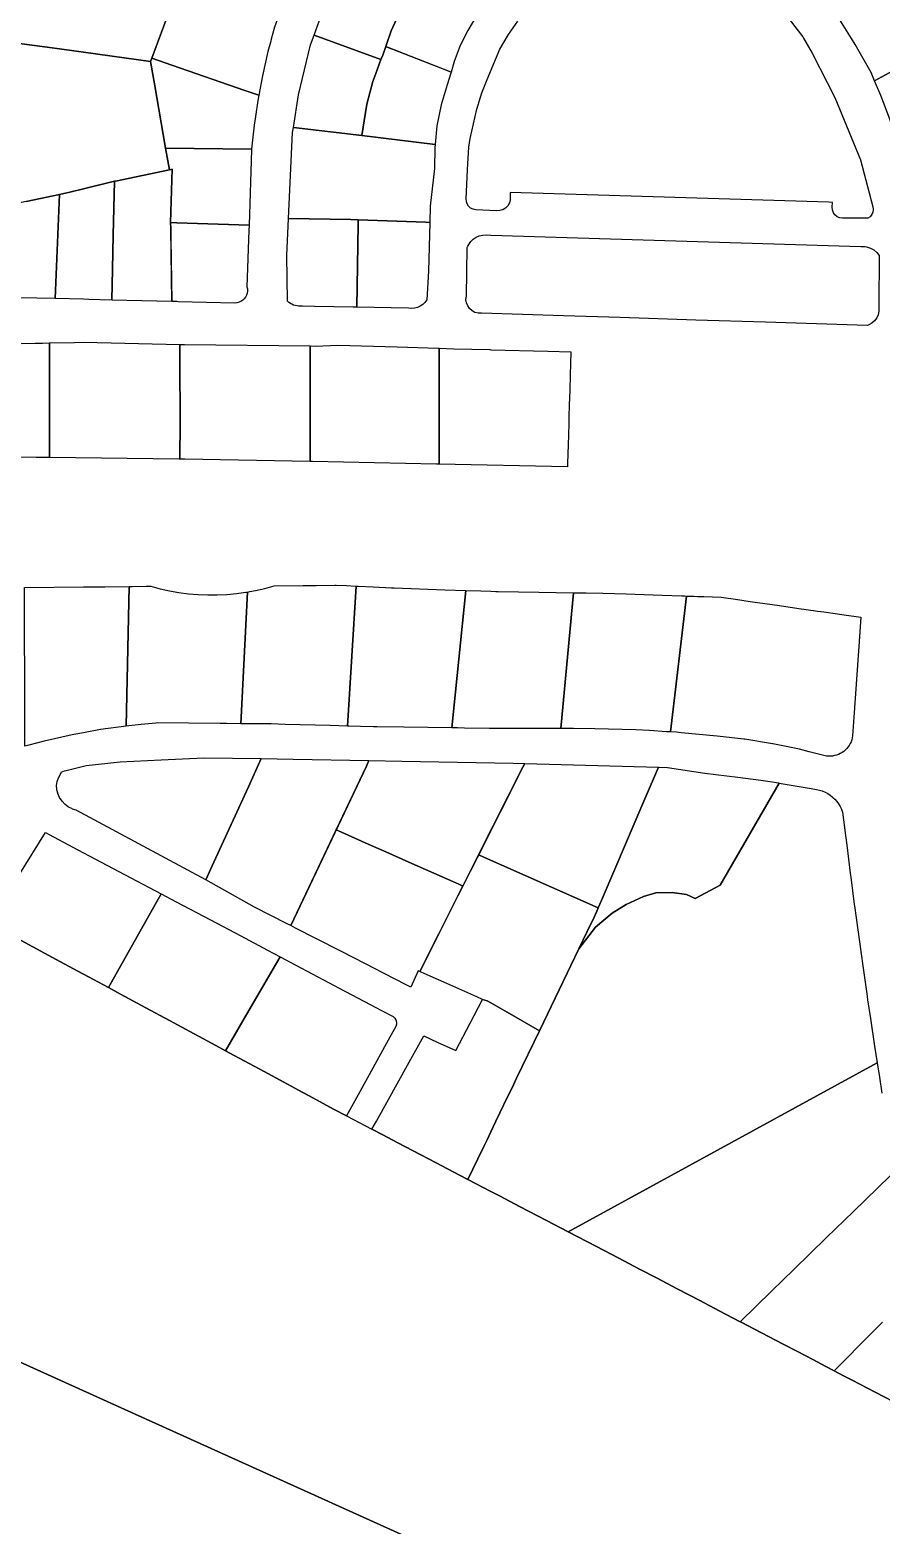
# Model space of a CAD drawing. Header units: metres. Extents: x 3 to 1027712, y 40 to 4430649.
# Drawn here: x 512892.1 to 513111.7, y 4411788.8 to 4412174.6 of the extents above; entities that cross this region are included whole.
import ezdxf

# ---------------------------------------------------------------- set-up
doc = ezdxf.new("R2010")
doc.units = ezdxf.units.M
doc.header["$MEASUREMENT"] = 0
doc.layers.add('A.ES.SDGC.CP.07003.cadastralparcel — CadastralParcel', color=1, linetype='Continuous')

msp = doc.modelspace()

# ---------------------------------------------------------------- linework, layer by layer
at = {"layer": 'A.ES.SDGC.CP.07003.cadastralparcel — CadastralParcel', "color": 7, "linetype": 'Continuous', "flags": 128}
for points in [[(512929.77, 4412184.01), (512923.59, 4412167.29), (512923.28, 4412166.45), (512905.94, 4412168.81), (512897.84, 4412169.91), (512885.46, 4412171.59), (512886.77, 4412176.71), (512890.95, 4412190.64), (512893.28, 4412197.42), (512893.66, 4412198.54), (512895.29, 4412203.32), (512933.32, 4412188.43), (512929.77, 4412184.01)], [(512929.6, 4412183.54), (512929.77, 4412184.01), (512933.32, 4412188.43), (512939.36, 4412195.95), (512940.08, 4412195.63), (512959.79, 4412186.84), (512959.21, 4412185.59), (512959.05, 4412185.21), (512957.1, 4412180.46), (512955.23, 4412175.24), (512954.41, 4412172.22), (512954.27, 4412171.68), (512953.55, 4412169.02), (512952.11, 4412162.73), (512951.17, 4412157.72), (512947.62, 4412158.95), (512928.77, 4412165.49), (512923.59, 4412167.29), (512929.6, 4412183.54)], [(512975.86, 4412194.04), (512990.93, 4412185.82), (512988.57, 4412181.49), (512985.32, 4412174.33), (512983.16, 4412168.06), (512982.69, 4412166.93), (512965.46, 4412173.21), (512968.45, 4412181.64), (512972.17, 4412189.78), (512974.89, 4412194.57), (512975.86, 4412194.04)], [(513007.38, 4412178.17), (513005.1, 4412174.43), (513003.16, 4412170.51), (513001.57, 4412166.43), (513000.81, 4412163.71), (512984.15, 4412170.18), (512983.92, 4412170.27), (512985.32, 4412174.33), (512988.57, 4412181.49), (512990.93, 4412185.82), (512995.38, 4412192.31), (512995.8, 4412192.01), (513009.87, 4412182.04), (513009.3, 4412181.28), (513007.38, 4412178.17)], [(513114.07, 4412189.75), (513114.63, 4412188.96), (513121.3, 4412178.12), (513122.01, 4412176.58), (513124.72, 4412170.59), (513125.14, 4412169.65), (513110.08, 4412161.39), (513109.15, 4412163.57), (513105.08, 4412170.8), (513104.09, 4412172.38), (513100.68, 4412177.82), (513099.08, 4412180.13), (513099.02, 4412180.23), (513114.07, 4412189.75)], [(512905.94, 4412133.58), (512902.41, 4412132.72), (512899.77, 4412132.08), (512891.16, 4412130.27), (512882.85, 4412128.52), (512876.75, 4412127.24), (512877.65, 4412134.05), (512880.12, 4412148.39), (512882.85, 4412161.16), (512883.16, 4412162.61), (512885.46, 4412171.59), (512897.84, 4412169.91), (512905.94, 4412168.81), (512923.28, 4412166.45), (512924.31, 4412160.66), (512927.15, 4412144.02), (512928.1, 4412138.48), (512914.19, 4412135.58), (512913.96, 4412135.52), (512905.94, 4412133.58)], [(512965.46, 4412173.21), (512982.69, 4412166.93), (512981.39, 4412163.35), (512980.63, 4412161.26), (512979.06, 4412155.44), (512978.75, 4412153.23), (512977.75, 4412147.29), (512960.13, 4412149.43), (512961.42, 4412157.78), (512964.54, 4412170.73), (512965.46, 4412173.21)], [(512996.7, 4412144.99), (512977.75, 4412147.29), (512978.75, 4412153.23), (512979.06, 4412155.44), (512980.63, 4412161.26), (512981.39, 4412163.35), (512982.69, 4412166.93), (512983.16, 4412168.06), (512983.92, 4412170.27), (512984.15, 4412170.18), (513000, 4412164.02), (513000.81, 4412163.71), (513000.7, 4412163.45), (512999.78, 4412160.39), (512998.22, 4412155.21), (512997.09, 4412149.84), (512996.7, 4412144.99)], [(512924.31, 4412160.66), (512923.28, 4412166.45), (512923.59, 4412167.29), (512928.77, 4412165.49), (512947.62, 4412158.95), (512951.17, 4412157.72), (512950.92, 4412156.39), (512950.31, 4412152.23), (512949.98, 4412150.01), (512949.33, 4412143.84), (512927.15, 4412144.02), (512924.31, 4412160.66)], [(513125.14, 4412169.65), (513126.99, 4412165.57), (513131.81, 4412151.87), (513133.34, 4412147.33), (513133.4, 4412147.13), (513133.85, 4412145.81), (513117.16, 4412141.47), (513116.83, 4412142.61), (513116.77, 4412142.83), (513116.02, 4412145.43), (513113.98, 4412151.57), (513111.69, 4412157.62), (513110.08, 4412161.39), (513125.14, 4412169.65)], [(512995.31, 4412124.92), (512994.29, 4412124.96), (512976.83, 4412125.6), (512974.91, 4412125.64), (512958.88, 4412125.92), (512959.92, 4412148.12), (512960.13, 4412149.43), (512977.75, 4412147.29), (512996.7, 4412144.99), (512996.63, 4412144.27), (512996.53, 4412138.78), (512995.42, 4412129.12), (512995.31, 4412124.92)], [(512927.15, 4412144.02), (512949.33, 4412143.84), (512949.3, 4412143.59), (512948.66, 4412124.2), (512930.02, 4412124.83), (512928.42, 4412124.88), (512928.81, 4412138.63), (512928.1, 4412138.48), (512927.15, 4412144.02)], [(512913.96, 4412135.52), (512913.65, 4412121.59), (512913.46, 4412112.86), (512913.28, 4412104.89), (512907.29, 4412105.04), (512905.94, 4412105.08), (512898.67, 4412105.26), (512899.77, 4412132.08), (512902.41, 4412132.72), (512905.94, 4412133.58), (512913.96, 4412135.52)], [(512928.46, 4412123.36), (512928.5, 4412120.7), (512928.77, 4412104.5), (512913.28, 4412104.89), (512913.46, 4412112.86), (512913.65, 4412121.59), (512913.96, 4412135.52), (512914.19, 4412135.58), (512928.1, 4412138.48), (512928.81, 4412138.63), (512928.42, 4412124.88), (512928.46, 4412123.36)], [(512930.02, 4412124.83), (512948.66, 4412124.2), (512948.61, 4412122.94), (512948.12, 4412108.28), (512948.23, 4412107.74), (512948.25, 4412107.19), (512948.17, 4412106.65), (512948.01, 4412106.13), (512947.76, 4412105.64), (512947.43, 4412105.2), (512947.03, 4412104.82), (512946.58, 4412104.51), (512946.28, 4412104.38), (512946.08, 4412104.29), (512945.54, 4412104.15), (512945, 4412104.1), (512930.42, 4412104.46), (512930, 4412104.47), (512928.77, 4412104.5), (512928.46, 4412123.36), (512928.42, 4412124.88), (512930.02, 4412124.83)], [(512976.79, 4412124.47), (512976.44, 4412103.04), (512975.98, 4412103.04), (512975.56, 4412103.05), (512965.56, 4412103.22), (512962.42, 4412103.28), (512961.96, 4412103.26), (512961.49, 4412103.29), (512961.04, 4412103.35), (512960.59, 4412103.46), (512960.15, 4412103.6), (512959.73, 4412103.78), (512959.32, 4412104), (512958.94, 4412104.26), (512958.58, 4412104.55), (512958.43, 4412116.41), (512958.88, 4412125.92), (512974.91, 4412125.64), (512976.83, 4412125.6), (512976.79, 4412124.47)], [(512976.83, 4412125.6), (512994.29, 4412124.96), (512995.31, 4412124.92), (512994.98, 4412112.32), (512994.51, 4412104.92), (512994.05, 4412104.28), (512993.49, 4412103.73), (512992.83, 4412103.28), (512992.11, 4412102.96), (512991.34, 4412102.77), (512990.56, 4412102.72), (512990.55, 4412102.72), (512989.77, 4412102.81), (512976.44, 4412103.04), (512976.79, 4412124.47), (512976.83, 4412125.6)], [(513108.21, 4412098.34), (513081.89, 4412099.17), (513063.91, 4412099.73), (513044.42, 4412100.34), (513029.82, 4412100.8), (513008.65, 4412101.46), (513008.61, 4412101.46), (513007.76, 4412101.48), (513007.03, 4412101.67), (513006.94, 4412101.7), (513006.2, 4412102.11), (513005.56, 4412102.68), (513005.08, 4412103.38), (513004.78, 4412104.17), (513004.62, 4412104.96), (513004.63, 4412105.02), (513004.76, 4412105.86), (513004.96, 4412118.4), (513005.14, 4412118.8), (513005.33, 4412119.22), (513005.85, 4412119.96), (513006.5, 4412120.59), (513007.25, 4412121.09), (513008.08, 4412121.45), (513008.96, 4412121.66), (513009.86, 4412121.7), (513011.05, 4412121.65), (513106.47, 4412118.68), (513107.01, 4412118.7), (513107.53, 4412118.68), (513108.01, 4412118.6), (513108.98, 4412118.3), (513109.86, 4412117.82), (513110.64, 4412117.18), (513111.27, 4412116.39), (513111.12, 4412103.5), (513111.15, 4412102.91), (513111.17, 4412101.99), (513110.99, 4412101.09), (513110.62, 4412100.25), (513110.08, 4412099.5), (513109.39, 4412098.9), (513108.58, 4412098.45), (513108.21, 4412098.34)], [(512897.19, 4412093.82), (512903.65, 4412093.95), (512905.94, 4412094), (512930.8, 4412093.42), (512930.89, 4412069.12), (512930.85, 4412068.19), (512930.8, 4412067.11), (512930.8, 4412063.85), (512930.65, 4412063.85), (512897.19, 4412064.23), (512897.19, 4412093.82)], [(512930.8, 4412093.42), (512932.03, 4412093.39), (512964.46, 4412093.03), (512964.46, 4412063.25), (512932.08, 4412063.83), (512930.8, 4412063.85), (512930.8, 4412067.11), (512930.85, 4412068.19), (512930.89, 4412069.12), (512930.8, 4412093.42)], [(512964.46, 4412093.03), (512965.85, 4412093.02), (512971.6, 4412093.28), (512986.84, 4412092.79), (512997.5, 4412092.45), (512997.74, 4412092.44), (512997.74, 4412062.55), (512997.04, 4412062.56), (512965.03, 4412063.24), (512964.46, 4412063.25), (512964.46, 4412093.03)], [(512997.74, 4412092.44), (513001.54, 4412092.32), (513010.78, 4412092.08), (513011.05, 4412092.07), (513025.75, 4412091.69), (513031.68, 4412091.54), (513031.51, 4412085.52), (513031.4, 4412081.71), (513031.34, 4412079.6), (513031.29, 4412077.89), (513031.2, 4412074.66), (513031.15, 4412073.03), (513031.07, 4412070.12), (513030.99, 4412067.57), (513030.93, 4412065.19), (513030.86, 4412062.68), (513030.84, 4412061.85), (512997.74, 4412062.55), (512997.74, 4412092.44)], [(512974.11, 4411994.98), (512969.63, 4411995.1), (512958.02, 4411995.42), (512954.34, 4411995.52), (512952.89, 4411995.53), (512947.09, 4411995.58), (512946.54, 4411995.59), (512948.26, 4412029.55), (512948.91, 4412029.67), (512950.31, 4412029.92), (512952.73, 4412030.47), (512955.12, 4412031.12), (512962.65, 4412031.23), (512965.95, 4412031.28), (512970.8, 4412031.35), (512971.14, 4412031.35), (512973.77, 4412031.22), (512976.09, 4412031.1), (512976.31, 4412031.09), (512974.11, 4411994.98)], [(512916.93, 4411994.98), (512910.3, 4411994.06), (512905.94, 4411993.26), (512903.43, 4411992.81), (512903.02, 4411992.73), (512895.8, 4411991.11), (512891.86, 4411990.04), (512891.85, 4411990.04), (512890.81, 4411989.76), (512890.81, 4411991.27), (512890.79, 4412001.12), (512890.78, 4412011.63), (512890.77, 4412014.65), (512890.77, 4412016.63), (512890.76, 4412021.89), (512890.76, 4412025.2), (512890.75, 4412030.73), (512905.94, 4412030.88), (512911.42, 4412030.93), (512917.77, 4412031), (512916.93, 4411994.98)], [(512946.54, 4411995.59), (512942.86, 4411995.62), (512941.19, 4411995.63), (512925, 4411995.78), (512924.65, 4411995.75), (512920.82, 4411995.38), (512917.63, 4411995.07), (512916.93, 4411994.98), (512917.77, 4412031), (512918.49, 4412031), (512922.14, 4412031.04), (512923.34, 4412031.05), (512925.73, 4412030.41), (512928.15, 4412029.87), (512930.59, 4412029.44), (512933.05, 4412029.12), (512935.52, 4412028.91), (512937.99, 4412028.8), (512940.47, 4412028.81), (512942.95, 4412028.92), (512945.42, 4412029.15), (512947.87, 4412029.48), (512948.26, 4412029.55), (512946.54, 4411995.59)], [(512976.86, 4412031.06), (512980.71, 4412030.87), (512985.44, 4412030.63), (512986.13, 4412030.61), (512999.19, 4412030.16), (513004.63, 4412029.97), (513000.97, 4411994.5), (512988.6, 4411994.67), (512981.73, 4411994.77), (512980.74, 4411994.8), (512977.46, 4411994.89), (512974.42, 4411994.97), (512974.11, 4411994.98), (512976.31, 4412031.09), (512976.86, 4412031.06)], [(513029.15, 4411994.32), (513018.91, 4411994.34), (513011.05, 4411994.36), (513010.71, 4411994.36), (513004.28, 4411994.45), (513002.44, 4411994.48), (513000.97, 4411994.5), (513004.63, 4412029.97), (513008.48, 4412029.84), (513011.05, 4412029.75), (513012.35, 4412029.71), (513012.98, 4412029.7), (513023.4, 4412029.53), (513032.35, 4412029.38), (513029.15, 4411994.32)], [(513060.3, 4412028.56), (513061.04, 4412028.54), (513061.49, 4412028.52), (513057.42, 4411993.46), (513057.09, 4411993.48), (513056.4, 4411993.52), (513052.02, 4411993.79), (513048.45, 4411994.01), (513037.91, 4411994.3), (513032.39, 4411994.31), (513029.15, 4411994.32), (513032.35, 4412029.38), (513035.63, 4412029.33), (513039.95, 4412029.26), (513045.94, 4412029.05), (513055.24, 4412028.73), (513060.3, 4412028.56)], [(513061.49, 4412028.52), (513063.55, 4412028.45), (513064.39, 4412028.42), (513066, 4412028.36), (513070.51, 4412028.21), (513074.19, 4412027.68), (513077.97, 4412027.14), (513085.52, 4412026.05), (513090.51, 4412025.34), (513092.43, 4412025.06), (513093.57, 4412024.9), (513094.27, 4412024.8), (513095.31, 4412024.65), (513096.17, 4412024.53), (513096.99, 4412024.41), (513098.15, 4412024.24), (513099.33, 4412024.07), (513102.18, 4412023.66), (513106.52, 4412023.04), (513106.08, 4412016.78), (513104.88, 4411999.65), (513104.38, 4411992.43), (513104.29, 4411991.92), (513104.16, 4411991.41), (513103.98, 4411990.91), (513103.76, 4411990.44), (513103.5, 4411989.98), (513103.2, 4411989.55), (513102.86, 4411989.15), (513102.49, 4411988.78), (513102.09, 4411988.44), (513101.66, 4411988.14), (513101.21, 4411987.87), (513100.74, 4411987.65), (513100.24, 4411987.47), (513099.74, 4411987.34), (513099.22, 4411987.24), (513098.7, 4411987.2), (513098.17, 4411987.2), (513097.65, 4411987.24), (513093.15, 4411988.37), (513090.7, 4411988.99), (513083.83, 4411990.4), (513083.68, 4411990.43), (513076.59, 4411991.56), (513076.32, 4411991.59), (513069.47, 4411992.36), (513060.18, 4411993.24), (513058.97, 4411993.36), (513057.42, 4411993.46), (513061.49, 4412028.52)], [(512901.52, 4411983.49), (512906.62, 4411984.77), (512915.42, 4411985.79), (512926.01, 4411986.3), (512936.97, 4411986.82), (512951.82, 4411986.57), (512951.14, 4411985.08), (512948.49, 4411979.3), (512939.57, 4411959.84), (512937.49, 4411955.3), (512904.07, 4411973.28), (512903.13, 4411973.58), (512902.92, 4411973.67), (512902.11, 4411974.09), (512901.2, 4411974.78), (512900.42, 4411975.61), (512899.8, 4411976.57), (512899.35, 4411977.62), (512899.33, 4411977.67), (512899.1, 4411978.51), (512899.07, 4411978.66), (512899.01, 4411979.68), (512899.14, 4411980.69), (512899.47, 4411981.65), (512899.99, 4411982.53), (512900.25, 4411983.14), (512900.66, 4411983.29), (512901.09, 4411983.41), (512901.52, 4411983.49)], [(512951.14, 4411985.08), (512951.82, 4411986.57), (512960.06, 4411986.42), (512979.61, 4411986.08), (512978.93, 4411984.65), (512959.42, 4411943.5), (512958.52, 4411943.95), (512950.05, 4411948.28), (512937.49, 4411955.3), (512939.57, 4411959.84), (512948.49, 4411979.3), (512951.14, 4411985.08)], [(512978.93, 4411984.65), (512979.61, 4411986.08), (512988.12, 4411985.94), (513016.83, 4411985.44), (513019.8, 4411985.35), (513019.3, 4411984.37), (513007.52, 4411960.99), (513003.86, 4411953.73), (513003.47, 4411953.85), (513002.83, 4411954.18), (513002.03, 4411954.53), (512996.37, 4411957.03), (512989.9, 4411959.89), (512983.98, 4411962.5), (512979.43, 4411964.51), (512972.48, 4411967.58), (512971.12, 4411968.18), (512978.93, 4411984.65)], [(513019.3, 4411984.37), (513019.8, 4411985.35), (513054.28, 4411984.33), (513054.02, 4411983.73), (513053.51, 4411982.55), (513050.04, 4411974.44), (513045.8, 4411964.53), (513040.02, 4411951.04), (513038.76, 4411948.11), (513007.9, 4411961.74), (513019.3, 4411984.37)], [(513085.44, 4411980.27), (513070.19, 4411953.91), (513070.08, 4411953.85), (513069.06, 4411953.31), (513063.77, 4411950.51), (513061.56, 4411951.55), (513057.8, 4411952.07), (513053.65, 4411951.94), (513050.4, 4411951.03), (513045.99, 4411948.95), (513042.36, 4411946.75), (513038.08, 4411943.11), (513033.77, 4411937.49), (513035.93, 4411941.98), (513037.81, 4411945.88), (513040.02, 4411951.04), (513045.8, 4411964.53), (513050.04, 4411974.44), (513053.51, 4411982.55), (513054.02, 4411983.73), (513054.28, 4411984.33), (513056.62, 4411984.26), (513066.26, 4411982.81), (513074.74, 4411981.78), (513080.7, 4411981.06), (513083.73, 4411980.55), (513084.69, 4411980.39), (513085.29, 4411980.29), (513085.44, 4411980.27)], [(513085.44, 4411980.27), (513093.74, 4411978.87), (513095.05, 4411978.65), (513095.81, 4411978.47), (513096.56, 4411978.23), (513097.28, 4411977.93), (513097.97, 4411977.56), (513098.62, 4411977.13), (513099.23, 4411976.64), (513099.4, 4411976.48), (513099.8, 4411976.11), (513100.32, 4411975.52), (513100.78, 4411974.89), (513101.19, 4411974.22), (513101.53, 4411973.52), (513101.81, 4411972.79), (513102.06, 4411970.8), (513102.57, 4411966.72), (513102.89, 4411964.21), (513103.79, 4411957.04), (513103.92, 4411955.98), (513104.81, 4411948.91), (513104.85, 4411948.57), (513105.71, 4411942.4), (513107.01, 4411933.1), (513108.02, 4411925.87), (513108.11, 4411925.25), (513108.23, 4411924.38), (513108.98, 4411919.5), (513110.07, 4411912.43), (513110.73, 4411908.13), (513031.02, 4411864.49), (513025.45, 4411867.4), (513018.42, 4411871.07), (513013.44, 4411873.67), (513011.05, 4411874.92), (513005.13, 4411878.01), (513006.41, 4411880.66), (513007.7, 4411883.36), (513009.22, 4411886.5), (513010.06, 4411888.26), (513011.05, 4411890.31), (513012.36, 4411893.04), (513013.38, 4411895.16), (513015.38, 4411899.31), (513016.44, 4411901.51), (513017.69, 4411904.11), (513023.59, 4411916.35), (513033.77, 4411937.49), (513038.08, 4411943.11), (513042.36, 4411946.75), (513045.99, 4411948.95), (513050.4, 4411951.03), (513053.65, 4411951.94), (513057.8, 4411952.07), (513061.56, 4411951.55), (513063.77, 4411950.51), (513069.06, 4411953.31), (513070.08, 4411953.85), (513070.19, 4411953.91), (513085.44, 4411980.27)], [(512897.11, 4411966.98), (512903.2, 4411963.76), (512905.94, 4411962.31), (512918.16, 4411955.84), (512926.03, 4411951.68), (512912.38, 4411927.51), (512905.94, 4411930.98), (512904.46, 4411931.78), (512898.93, 4411934.76), (512882.85, 4411943.44), (512881.59, 4411944.12), (512882.03, 4411944.82), (512882.85, 4411946.15), (512896.11, 4411967.51), (512897.11, 4411966.98)], [(513003.47, 4411953.85), (513003.86, 4411953.73), (512992.74, 4411931.67), (512992.33, 4411931.85), (512990.45, 4411927.64), (512989.22, 4411928.26), (512983.54, 4411931.17), (512978.74, 4411933.62), (512972.52, 4411936.8), (512965.89, 4411940.19), (512960.68, 4411942.85), (512959.42, 4411943.5), (512971.12, 4411968.18), (512972.48, 4411967.58), (512979.43, 4411964.51), (512983.98, 4411962.5), (512989.9, 4411959.89), (512996.37, 4411957.03), (513002.03, 4411954.53), (513002.83, 4411954.18), (513003.47, 4411953.85)], [(513007.52, 4411960.99), (513007.9, 4411961.74), (513038.76, 4411948.11), (513038.45, 4411947.37), (513037.81, 4411945.88), (513035.93, 4411941.98), (513033.77, 4411937.49), (513023.59, 4411916.35), (513015.24, 4411921.14), (513011.05, 4411923.54), (513010.08, 4411924.1), (513008.92, 4411924.44), (513007.42, 4411925.11), (512999.66, 4411928.57), (512995.39, 4411930.48), (512993.11, 4411931.5), (512992.74, 4411931.67), (513007.52, 4411960.99)], [(512926.03, 4411951.68), (512929.9, 4411949.63), (512938.72, 4411944.97), (512946.52, 4411940.84), (512953.44, 4411937.18), (512956.67, 4411935.47), (512947.07, 4411918.96), (512942.58, 4411911.22), (512940.12, 4411912.54), (512934.48, 4411915.59), (512928.15, 4411919), (512922, 4411922.32), (512915.46, 4411925.85), (512912.38, 4411927.51), (512926.03, 4411951.68)], [(512956.67, 4411935.47), (512960.78, 4411933.3), (512964.97, 4411931.08), (512973.4, 4411926.62), (512978.45, 4411923.95), (512982.86, 4411921.62), (512985.86, 4411920.03), (512986.26, 4411919.64), (512986.54, 4411919.15), (512986.68, 4411918.61), (512986.67, 4411918.04), (512986.52, 4411917.5), (512984.54, 4411913.91), (512979.64, 4411905.02), (512976.36, 4411899.05), (512973.79, 4411894.39), (512970.47, 4411896.18), (512965.12, 4411899.06), (512961.46, 4411901.04), (512957.65, 4411903.09), (512952.57, 4411905.84), (512944.79, 4411910.03), (512942.58, 4411911.22), (512947.07, 4411918.96), (512956.67, 4411935.47)], [(513008.92, 4411924.44), (513010.08, 4411924.1), (513011.05, 4411923.54), (513015.24, 4411921.14), (513023.59, 4411916.35), (513017.69, 4411904.11), (513016.44, 4411901.51), (513015.38, 4411899.31), (513013.38, 4411895.16), (513012.36, 4411893.04), (513011.05, 4411890.31), (513010.06, 4411888.26), (513009.22, 4411886.5), (513007.7, 4411883.36), (513006.41, 4411880.66), (513005.13, 4411878.01), (513002.94, 4411879.15), (512996.91, 4411882.3), (512992.96, 4411884.37), (512986.84, 4411887.57), (512983.15, 4411889.5), (512980.37, 4411890.95), (512981.53, 4411893.04), (512989.99, 4411908.3), (512993.73, 4411915.03), (512993.74, 4411915.05), (512993.75, 4411915.04), (512997.23, 4411913.47), (513001.99, 4411911.31), (513005.69, 4411918.33), (513008.92, 4411924.44)]]:
    msp.add_lwpolyline(points, close=True, dxfattribs=at)
for points in [[(513085.12, 4412181.1), (513091.56, 4412172.77), (513091.73, 4412172.48), (513093.94, 4412168.57), (513099.77, 4412157.1), (513106.44, 4412141.08), (513109.57, 4412128.96), (513109.58, 4412128.95), (513109.69, 4412128.33), (513109.7, 4412128.26), (513109.61, 4412127.56), (513109.34, 4412126.92), (513108.89, 4412126.38), (513108.31, 4412125.99), (513102.28, 4412126.03), (513101.8, 4412125.98), (513101.08, 4412126.08), (513100.86, 4412126.15), (513100.41, 4412126.37), (513099.84, 4412126.83), (513099.42, 4412127.42), (513099.18, 4412128.11), (513099.14, 4412128.84), (513099.17, 4412130.08), (513098.22, 4412130.11), (513016.08, 4412132.66), (513016.08, 4412131.52), (513016.08, 4412131.52), (513016.06, 4412130.7), (513015.83, 4412129.92), (513015.43, 4412129.21), (513014.86, 4412128.62), (513014.16, 4412128.19), (513014.02, 4412128.13), (513013.39, 4412127.94), (513012.57, 4412127.88), (513012.56, 4412127.88), (513007.16, 4412128.19), (513006.46, 4412128.31), (513005.82, 4412128.62), (513005.29, 4412129.09), (513004.92, 4412129.7), (513004.76, 4412130.2), (513004.73, 4412130.38), (513004.72, 4412130.93), (513005.01, 4412138.53), (513005.41, 4412144.29), (513005.74, 4412146.58), (513007.44, 4412154.13), (513008.7, 4412158.32), (513010.08, 4412161.81), (513013.38, 4412169.58), (513015.61, 4412173.36), (513018.05, 4412176.85)], [(512891.16, 4412130.27), (512899.77, 4412132.08), (512899.77, 4412132.08), (512898.67, 4412105.26), (512889.22, 4412105.49)], [(512886.35, 4412093.61), (512893.52, 4412093.75), (512895.36, 4412093.79), (512897.19, 4412093.82), (512897.19, 4412064.23), (512897.19, 4412064.23), (512895.94, 4412064.25), (512893.73, 4412064.27), (512854.98, 4412064.87)], [(512882.85, 4411943.44), (512898.93, 4411934.76), (512904.46, 4411931.78), (512905.94, 4411930.98), (512912.38, 4411927.51), (512915.46, 4411925.85), (512922, 4411922.32), (512928.15, 4411919), (512934.48, 4411915.59), (512940.12, 4411912.54), (512942.58, 4411911.22), (512944.79, 4411910.03), (512952.57, 4411905.84), (512957.65, 4411903.09), (512961.46, 4411901.04), (512965.12, 4411899.06), (512970.47, 4411896.18), (512973.79, 4411894.39), (512980.37, 4411890.95), (512983.15, 4411889.5), (512986.84, 4411887.57), (512992.96, 4411884.37), (512996.91, 4411882.3), (513002.94, 4411879.15), (513005.13, 4411878.01), (513011.05, 4411874.92), (513013.44, 4411873.67), (513018.42, 4411871.07), (513025.45, 4411867.4), (513031.02, 4411864.49), (513038.29, 4411860.69), (513043.87, 4411857.78), (513049.61, 4411854.78), (513053.79, 4411852.6), (513059.14, 4411849.8), (513064.98, 4411846.75), (513069.98, 4411844.14), (513075.4, 4411841.31), (513075.64, 4411841.18), (513080.85, 4411838.46), (513086.45, 4411835.54), (513090.15, 4411833.6), (513094.13, 4411831.53), (513097.52, 4411829.75), (513099.63, 4411828.65), (513102.06, 4411827.38), (513104.26, 4411826.23), (513110.18, 4411823.14), (513114.85, 4411820.7)], [(513114.07, 4411878.94), (513104.62, 4411869.74), (513097.69, 4411863), (513089.21, 4411854.74), (513083.57, 4411849.26), (513075.4, 4411841.31), (513069.98, 4411844.14), (513064.98, 4411846.75), (513059.14, 4411849.8), (513053.79, 4411852.6), (513049.61, 4411854.78), (513043.87, 4411857.78), (513038.29, 4411860.69), (513031.02, 4411864.49), (513110.73, 4411908.13), (513110.73, 4411908.13), (513111.3, 4411904.4), (513111.94, 4411900.25)], [(513112.1, 4411841.16), (513106.8, 4411835.84), (513102.28, 4411831.31), (513099.63, 4411828.65), (513097.52, 4411829.75), (513094.13, 4411831.53), (513090.15, 4411833.6), (513086.45, 4411835.54), (513080.85, 4411838.46), (513075.64, 4411841.18), (513075.4, 4411841.31), (513083.57, 4411849.26), (513089.21, 4411854.74), (513097.69, 4411863), (513104.62, 4411869.74), (513114.07, 4411878.94)], [(512819.42, 4411760.62), (512776.63, 4411816.54), (512782.62, 4411821.11), (512786.56, 4411824.12), (512800.19, 4411834.52), (512837.05, 4411854.59), (512915.69, 4411819.08), (513019.96, 4411771.98)], [(513019.96, 4411771.98), (512915.69, 4411819.08), (512837.05, 4411854.59)], [(513114.85, 4411820.7), (513110.18, 4411823.14), (513104.26, 4411826.23), (513102.06, 4411827.38), (513099.63, 4411828.65), (513102.28, 4411831.31), (513106.8, 4411835.84), (513112.1, 4411841.16)]]:
    msp.add_lwpolyline(points, dxfattribs=at)

doc.saveas('drawing.dxf')
